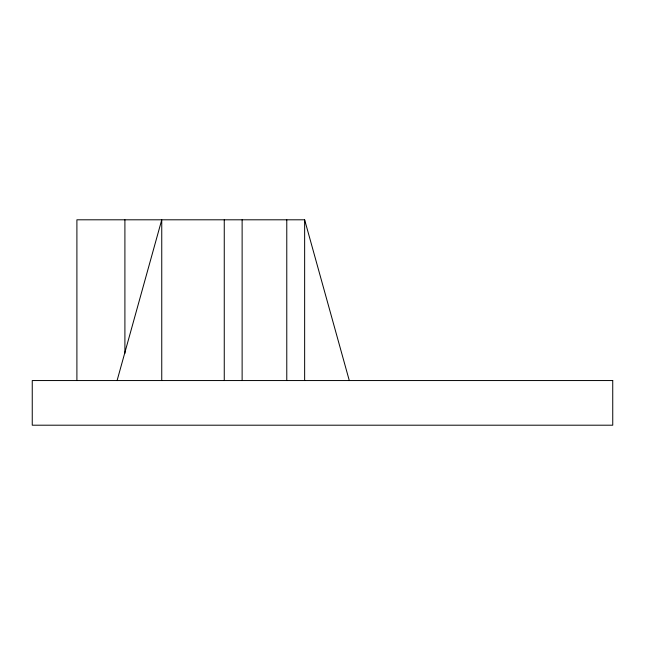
<?xml version="1.0" encoding="UTF-8"?>
<svg xmlns="http://www.w3.org/2000/svg" width="645" height="645" viewBox="0 0 645 645"><rect width="100%" height="100%" fill="white"/><g stroke="black" fill="none" stroke-linecap="round" stroke-linejoin="round"><path stroke-width="0.97" d="M117.092 380.55L161.75 219.8L161.75 380.55M349.292 380.55L304.642 219.8L76.9 219.8L76.9 380.55M304.642 219.8L304.642 380.55M286.775 219.8L286.775 380.55M242.125 219.8L242.125 380.55M224.258 219.8L224.258 380.55M124.904 219.8L124.904 353.42M612.75 380.55L32.25 380.55L32.25 425.2L612.75 425.2L612.734 380.55"/></g></svg>
